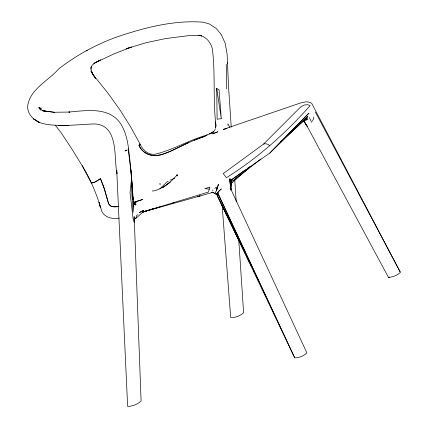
<?xml version="1.0" encoding="UTF-8"?>
<svg xmlns="http://www.w3.org/2000/svg" width="428" height="428" viewBox="0 0 428 428"><rect width="100%" height="100%" fill="white"/><g stroke="black" fill="none" stroke-linecap="round" stroke-linejoin="round"><path stroke-width="0.64" d="M40.649 109.894L40.66 108.733L40.815 109.926M227.889 125.163L227.964 123.858L229.815 127.416M230.895 187.1L231.216 183.232M231.323 181.943L231.537 179.364L231.008 190.016L229.59 178.92L230.954 189.962L230.178 178.738L230.82 189.353M231.58 182.296L231.896 179.525L245.41 169.75M90.945 69.052L91.271 66.864L90.875 67.79M231.334 182.483L231.896 179.525L269.838 153.037L308.866 113.233L269.838 153.037L307.951 116.229L299.199 124.361M40.842 109.563L41.27 107.99M134.226 219.029L135.81 218.414L136.644 215.396L138.035 214.679M312.376 121.21L313.885 117.984L313.387 117.031M91.244 67.121L92.159 65.211L94.732 62.97L99.216 60.551M215.193 129.176L214.037 131.096L209.586 134.034L213.738 131.856L205.713 135.564M90.918 68.041L91.271 70.465L92.946 74.461L95.439 78.377L90.966 70.989L92.946 74.461L108.161 93.459L119.883 109.787L130.561 126.72L140.149 144.209L138.972 145.499C143.006 154.594 154.155 157.777 163.009 154.203C177.417 148.901 190.54 140.534 205.333 136.19L194.194 140.25M231.329 183.296L246.812 169.814M128.186 148.762L130.925 171.28L133.825 207.002M263.611 144.038L301.077 106.535L304.581 104.967L307.807 104.71L310.166 105.577C285.754 133.258 257.693 158.071 226.407 177.716L223.213 173.597L263.611 144.038L265.756 143.712L268.072 144.386L269.731 145.739M291.901 131.134L294.33 128.876M280.324 142.144L281.795 140.807M287.183 135.906L306.79 118.091L307.507 117.903L305.201 119.284L306.79 118.091M219.157 190.877L217.686 192.857L217.237 195.275L217.884 197.008L245.501 254.072M220.035 190.086L221.351 188.898L218.285 191.669L217.237 195.275L294.576 357.524L217.686 192.857L294.731 357.963C299.076 357.749 303.88 356.117 306.871 352.843L230.96 189.401L230.194 186.619M135.81 218.414L143.118 211.897M159.842 188.791L166.743 182.141L168.29 181.162M247.823 168.948L248.834 168.081M241.221 173.966L232.607 181.124L260.791 159.039M165.395 185.886L170.82 181.456L177.422 174.795L177.09 175.368L176.871 174.843L177.358 175.908M167.064 184.57L170.178 182.093L162.453 187.689L165.085 185.848C161.19 188.208 156.841 190.813 152.24 191.022M214.829 188.4L216.413 187.186L216.488 190.781L215.172 192.514L217.237 195.275L236.946 236.101M247.571 168.188L249.733 166.626M231.286 183.007L232.131 182.392M226.241 64.312L226.653 88.837M305.201 119.284L305.94 118.845L308.042 119.257L304.902 120.113M231.232 127.068L228.525 86.472L227.113 54.126L225.192 43.324L221.356 34.673L216.081 28.318L209.233 23.925L203.113 22.186C173.479 19.923 143.872 27.815 115.977 37.268C95.407 44.94 75.868 55.48 58.577 69.036C48.294 81.01 28.938 89.527 27.595 107.155C28.029 116.031 36.07 122.312 44.271 123.901C60.744 127.009 77.586 124.473 94.165 123.949C119.171 124.575 113.618 157.873 116.978 173.757L116.753 170.644L127.624 406.226L128.143 406.6C132.728 405.872 137.821 404.428 141.09 400.988L134.178 216.333M100.869 59.663L93.887 63.478L113.019 54.308L131.412 47.053L126.073 48.787L145.948 42.741L165.652 38.568L187.48 35.786L197.121 35.267L201.609 35.909M86.296 50.761L87.258 50.258M188.737 142.519C174.126 148.57 150.212 166.524 138.972 145.499L140.036 144.102C142.701 149.955 148.286 155.252 155.182 154.187C173.217 149.918 189.363 139.919 207.206 134.948M170.119 180.167L174.801 178.166M134.708 202.064L142.685 199.475L133.343 202.407M217.841 195.152L216.22 194.579L212.812 192.354L142.192 212.202L153.566 208.655M161.286 206.499L142.192 212.202L153.631 208.645M133.263 202.728L136.676 201.679M142.192 212.202L208.404 192.054L209.902 187.084L204.851 188.62L209.292 189.112M172.939 203L174.217 202.621M225.882 128.817L223.068 129.459L300.483 102.982L305.72 101.864L307.539 101.907L310.594 102.661L311.803 103.539L400.127 271.914M304.126 121.536L307.363 126.592L303.5 120.482L306.625 125.286L388.447 277.323C392.711 277.173 397.398 275.397 400.405 272.336L315.382 112.077M119.027 206.51L113.998 206.895L110.884 206.087L108.493 203.428L104.512 189.32L100.462 178.669L94.497 182.312L91.346 183.04L82.262 165.818L82.417 166.101C91.196 180.284 97.204 195.767 101.944 211.641C105.208 217.895 112.741 219.206 119.145 218.168M225.31 128.86L227.006 128.566M118.786 206.515L116.855 206.842L111.644 206.633L109.846 205.488L108.685 203.915L103.453 186.025L100.462 178.669L97.391 180.83L94.294 182.381L91.346 183.04M221.281 118.652L217.124 119.23L216.702 88.345L219.072 89.901L221.281 118.652L216.702 88.345M133.868 203.086L136.409 202.738M58.069 125.388L68.844 125.313M388.447 277.323L389.491 277.414M40.376 109.654L38.788 107.572L40.5 109.547L42.645 110.531L46.711 111.526L42.591 110.729L54.629 112.339M42.591 110.729L54.019 112.264L69.743 112.045L68.785 112.083C87.355 110.419 110.943 106.299 121.916 125.853C125.564 132.514 127.335 139.972 128.389 147.441C130.273 163.154 132.027 178.883 132.771 194.697M211.512 192.375L214.428 192.969M201.679 35.872L198.827 35.23C206.055 36.289 210.956 42.495 212.443 49.327C215.3 73.343 213.139 97.712 215.509 121.803L215.91 125.452L215.53 128.197L215.958 125.404L215.509 121.803M304.822 119.246L306.641 119.899L305.94 118.845M304.816 119.203L306.641 119.899M139.699 144.033L140.149 144.209M304.72 119.492L305.817 120.129L304.709 119.471M133.959 203.038L136.04 204.514L133.242 202.235L135.526 205.076L133.408 202.107M216.092 193.322L217.007 194.13M55.399 125.308L61.322 133.017L71.717 148.741L82.417 166.101M133.199 202.187L134.611 204.782L133.37 201.187M246.084 255.275L249.861 263.081M250.444 264.285L251.022 265.488M253.349 270.293L253.932 271.491M257.709 279.302L258.293 280.5M237.524 237.305L241.296 245.11M241.874 246.309L243.323 249.31M244.773 252.311L245.351 253.515M249.123 261.321L249.701 262.519M309.455 117.673L311.648 122.333M40.569 109.622L39.751 107.401L40.564 109.878M212.721 190.016L212.919 191.043M133.333 201.845L133.75 205.001L133.081 212.208L131.129 182.242L130.037 192.771L133.21 219.559L134.194 222.421L134.119 217.354M222.105 205.082L230.687 317.416C235.197 317.95 240.311 315.837 243.612 312.745L238.776 240.204M130.92 169.932L132.386 189.925M132.482 191.257L132.776 195.254M132.873 196.586L133.119 199.919M234.737 179.642L236.203 201.604M132.905 196.661L133.124 199.93M227.594 62.632L227.423 63.505L227.594 62.632M217.14 188.053L216.488 190.781L218.446 184.302L217.14 188.053M126.993 150.003L125.019 150.977L126.972 150.03M197.736 196.468L200.127 195.933L197.757 196.468M159.724 183.96L160.393 184.045L159.724 183.96M141.336 211.534L139.4 212.614L143.61 210.373L141.336 211.534M217.782 131.824L212.529 133.83L217.782 131.824M39.125 122.306L33.224 118.684L39.125 122.306M100.43 207.735L99.077 202.503L100.43 207.735"/></g></svg>
